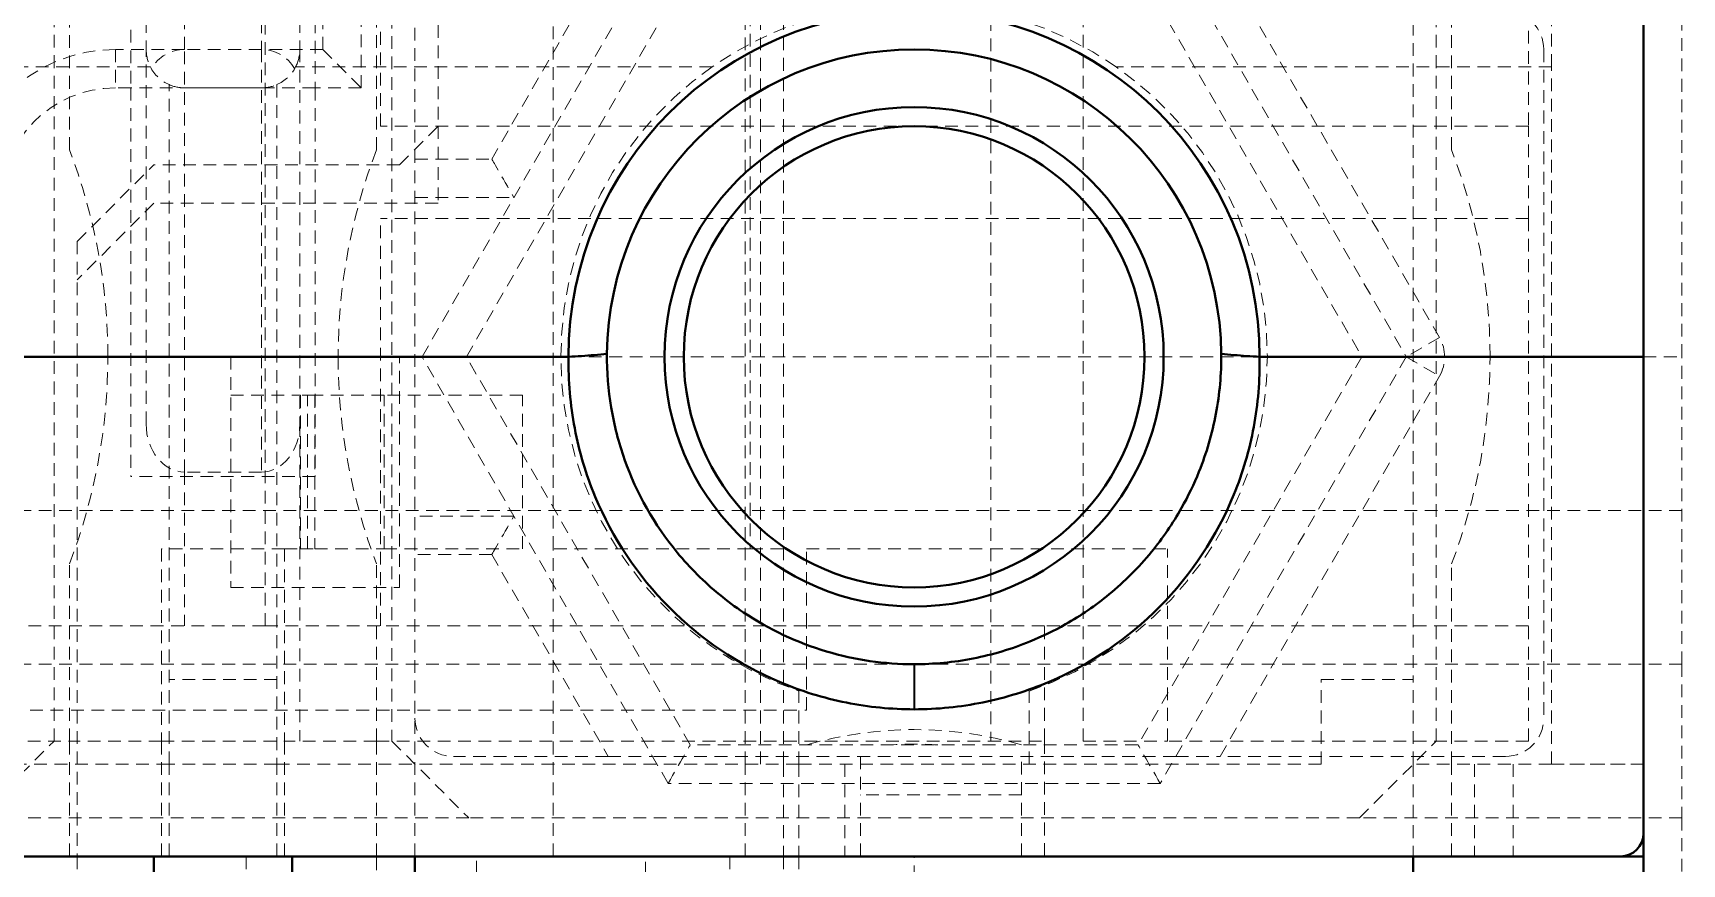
# Model space of a CAD drawing. Header units: inches. Extents: x 6934 to 18973, y 4254 to 7629.
# Drawn here: x 17122.8 to 17144.28, y 4822.85 to 4833.67 of the extents above; entities that cross this region are included whole.
import ezdxf

# ---------------------------------------------------------------- set-up
doc = ezdxf.new("R2010")
doc.units = ezdxf.units.IN
doc.header["$MEASUREMENT"] = 0
doc.linetypes.add('입력 정류부 ASSY$0$DASHED', pattern=[0.2067, 0.1654, -0.0413])
for name, color, linetype, lineweight, true_color in [('입력 정류부 ASSY$0$가려진 것(ISO)', 2, '입력 정류부 ASSY$0$DASHED', 18, 0xffff00), ('입력 정류부 ASSY$0$가려진 좁은 것(ISO)', 2, '입력 정류부 ASSY$0$DASHED', 18, 0xffff00), ('입력 정류부 ASSY$0$가시적인 것(ISO)', 3, 'Continuous', 40, 0x00ff00), ('입력 정류부 ASSY$0$가시적인 좁은 것(ISO)', 3, 'Continuous', 35, 0x00ff00)]:
    doc.layers.add(name, color=color, linetype=linetype, lineweight=lineweight, true_color=true_color)

# ---------------------------------------------------------------- blocks, each defined once
blk = doc.blocks.new('입력 정류부 ASSY')
at = {"layer": '입력 정류부 ASSY$0$가려진 것(ISO)'}
for p, q in [((472.504, 573.44), (472.504, 588.857)), ((478.504, 564.14), (478.504, 585.14)), ((473.254, 572.44), (473.254, 579.19)), ((488.204, 578.99), (488.204, 572.44)), ((469.004, 564.44), (469.004, 578.92)), ((473.404, 578.92), (473.404, 564.44)), ((487.004, 564.44), (487.004, 578.92)), ((490.204, 569.44), (490.204, 578.44)), ((470.004, 577.94), (470.004, 572.94)), ((474.004, 576.94), (474.004, 572.44)), ((470.204, 576.74), (470.204, 573.44)), ((472.204, 576.74), (472.204, 573.44)), ((488.504, 573.214), (488.504, 576.74)), ((473.704, 562.94), (473.704, 576.44)), ((486.704, 576.44), (486.704, 565.24)), ((471.754, 576.19), (471.754, 565.94)), ((469.204, 572.133), (469.204, 575.94)), ((472.404, 575.94), (472.404, 572.94)), ((473.204, 572.133), (473.204, 575.94)), ((481.204, 575.44), (481.204, 564.44)), ((476.509, 575.14), (474.704, 572.014)), ((487.046, 569.69), (483.899, 575.14)), ((475.504, 566.94), (475.504, 574.74)), ((474.373, 569.44), (477.289, 574.49)), ((483.12, 574.49), (486.036, 569.44)), ((487.204, 572.133), (487.204, 574.44)), ((482.404, 564.44), (482.404, 574.24)), ((470.704, 573.44), (469.804, 573.44)), ((470.204, 568.565), (470.204, 573.44)), ((471.704, 573.44), (470.704, 573.44)), ((472.504, 573.44), (471.704, 573.44)), ((472.204, 573.44), (472.204, 568.565)), ((472.504, 573.44), (473.004, 572.94)), ((488.404, 573.44), (488.404, 564.74)), ((470.258, 573.214), (464.834, 573.214)), ((477.574, 573.214), (472.15, 573.214)), ((488.504, 573.214), (482.834, 573.214)), ((488.504, 564.14), (488.504, 573.214)), ((470.504, 564.14), (470.504, 572.982)), ((471.904, 572.982), (471.904, 564.14)), ((472.404, 572.94), (470.004, 572.94)), ((470.004, 572.94), (470.004, 567.881)), ((471.704, 572.94), (470.704, 572.94)), ((472.404, 572.94), (472.404, 567.881)), ((488.204, 572.44), (473.254, 572.44)), ((473.504, 571.94), (474.004, 572.44)), ((474.004, 572.44), (474.004, 571.44)), ((488.204, 571.24), (488.204, 572.44)), ((469.304, 570.94), (470.304, 571.94)), ((473.504, 571.94), (470.304, 571.94)), ((473.704, 572.014), (474.704, 572.014)), ((470.304, 571.44), (469.304, 570.44)), ((474.004, 571.44), (470.304, 571.44)), ((488.204, 571.24), (473.254, 571.24)), ((473.254, 565.94), (473.254, 571.24)), ((488.204, 571.24), (488.204, 564.44)), ((469.304, 570.94), (469.304, 562.94)), ((471.304, 569.44), (471.304, 566.44)), ((473.504, 566.44), (473.504, 569.44)), ((477.289, 564.39), (474.373, 569.44)), ((475.704, 569.44), (484.704, 569.44)), ((486.036, 569.44), (483.12, 564.39)), ((489.704, 569.44), (490.204, 569.44)), ((490.204, 565.44), (490.204, 569.44)), ((484.188, 564.24), (487.046, 569.19)), ((471.304, 568.94), (472.215, 568.94)), ((472.401, 568.94), (472.215, 568.94)), ((472.304, 566.94), (472.304, 568.94)), ((473.304, 568.94), (472.401, 568.94)), ((475.104, 568.94), (473.304, 568.94)), ((473.304, 566.94), (473.304, 568.94)), ((475.104, 566.94), (475.104, 568.94)), ((472.204, 568.565), (472.204, 564.44)), ((472.404, 567.881), (470.004, 567.881)), ((471.704, 567.94), (470.704, 567.94)), ((470.704, 567.94), (470.704, 565.94)), ((490.204, 567.44), (110.204, 567.44)), ((470.404, 566.94), (470.404, 564.44)), ((472.004, 566.94), (470.404, 566.94)), ((472.004, 566.94), (472.215, 566.94)), ((472.004, 566.94), (472.004, 564.44)), ((472.215, 566.94), (472.401, 566.94)), ((472.401, 566.94), (473.304, 566.94)), ((473.304, 566.94), (475.104, 566.94)), ((475.504, 562.94), (475.504, 566.94)), ((478.07, 566.94), (475.504, 566.94)), ((478.07, 566.94), (478.504, 566.94)), ((478.804, 566.94), (483.504, 566.94)), ((478.804, 565.94), (478.804, 566.94)), ((483.504, 564.44), (483.504, 566.94)), ((469.204, 564.44), (469.204, 566.748)), ((473.204, 564.44), (473.204, 566.748)), ((474.704, 566.867), (473.704, 566.867)), ((474.704, 566.867), (476.221, 564.24)), ((487.204, 564.14), (487.204, 566.748)), ((471.304, 566.44), (473.504, 566.44)), ((471.754, 565.94), (452.654, 565.94)), ((471.754, 565.94), (473.254, 565.94)), ((478.804, 565.94), (473.254, 565.94)), ((481.904, 565.94), (478.804, 565.94)), ((478.804, 564.844), (478.804, 565.94)), ((481.904, 564.44), (481.904, 565.94)), ((488.204, 565.94), (481.904, 565.94)), ((490.204, 565.44), (110.204, 565.44)), ((490.204, 565.44), (490.204, 563.44)), ((471.904, 565.24), (470.504, 565.24)), ((485.504, 564.14), (485.504, 565.24)), ((485.504, 565.24), (486.704, 565.24)), ((486.704, 564.14), (486.704, 565.24)), ((478.704, 564.14), (478.704, 565.092)), ((481.704, 564.14), (481.704, 565.092)), ((445.604, 564.844), (478.804, 564.844)), ((466.804, 564.44), (469.204, 564.44)), ((468.004, 563.44), (469.004, 564.44)), ((470.404, 564.44), (469.204, 564.44)), ((469.204, 562.94), (469.204, 564.44)), ((470.404, 564.44), (472.004, 564.44)), ((470.404, 562.94), (470.404, 564.44)), ((473.204, 564.44), (472.004, 564.44)), ((472.004, 562.94), (472.004, 564.44)), ((473.204, 564.44), (481.904, 564.44)), ((473.204, 562.94), (473.204, 564.44)), ((473.404, 564.44), (474.404, 563.44)), ((483.12, 564.39), (477.289, 564.39)), ((481.904, 564.44), (481.904, 562.94)), ((482.404, 564.44), (483.504, 564.44)), ((488.204, 564.44), (483.504, 564.44)), ((486.004, 563.44), (487.004, 564.44)), ((476.221, 564.24), (474.204, 564.24)), ((476.221, 564.24), (476.798, 564.24)), ((483.611, 564.24), (476.798, 564.24)), ((479.504, 564.24), (479.504, 563.74)), ((481.604, 563.74), (481.604, 564.24)), ((483.611, 564.24), (484.188, 564.24)), ((487.904, 564.24), (484.188, 564.24)), ((470.504, 564.14), (463.704, 564.14)), ((471.904, 564.14), (470.504, 564.14)), ((470.504, 562.94), (470.504, 564.14)), ((478.704, 564.14), (471.904, 564.14)), ((471.904, 562.94), (471.904, 564.14)), ((478.004, 562.94), (478.004, 564.14)), ((478.504, 564.14), (478.504, 562.94)), ((478.704, 564.14), (478.704, 562.94)), ((478.704, 564.14), (481.704, 564.14)), ((479.304, 564.14), (479.304, 562.94)), ((485.504, 564.14), (481.704, 564.14)), ((488.504, 564.14), (486.704, 564.14)), ((486.704, 564.14), (486.704, 562.94)), ((487.204, 562.94), (487.204, 564.14)), ((487.504, 564.14), (487.504, 562.94)), ((488.004, 564.14), (488.004, 562.94)), ((489.704, 564.14), (488.504, 564.14)), ((488.504, 564.14), (489.704, 564.14)), ((479.504, 562.94), (479.504, 563.74)), ((481.604, 562.94), (481.604, 563.74)), ((486.004, 563.44), (474.404, 563.44)), ((490.204, 563.44), (490.204, 551.44)), ((469.304, 562.94), (469.304, 555.24)), ((471.504, 562.94), (471.504, 562.717)), ((473.204, 552.94), (473.204, 562.94)), ((474.504, 562.717), (474.504, 562.94)), ((476.704, 554.74), (476.704, 562.94)), ((477.804, 562.94), (477.804, 554.54)), ((478.504, 562.94), (478.504, 558.74)), ((478.704, 562.94), (478.704, 558.94)), ((480.204, 558.94), (480.204, 562.94))]:
    blk.add_line(p, q, dxfattribs=at)
for centre, radius, start, end in [((480.204, 569.44), 4.6, 55.1295, 124.8705), ((487.904, 573.44), 0.5, 0, 90), ((469.804, 571.44), 2, 90, 180), ((470.704, 573.44), 0.5, 180, 206.8655), ((470.704, 572.94), 0.5, 90, 150), ((471.704, 572.94), 0.5, 30, 90), ((471.704, 573.44), 0.5, 333.1345, 0), ((470.704, 573.44), 0.5, 206.8655, 246.4218), ((471.704, 573.44), 0.5, 293.5782, 333.1345), ((480.204, 569.44), 4.6, 124.8705, 250.9686), ((480.204, 569.44), 4.6, 289.0314, 55.1295), ((470.704, 573.44), 0.5, 246.4218, 270), ((471.704, 573.44), 0.5, 270, 293.5782), ((462.204, 569.44), 7.5, 0, 21.0395), ((480.204, 569.44), 7.5, 158.9605, 180), ((480.204, 569.44), 7.5, 0, 21.0395), ((486.613, 569.44), 0.5, 330, 30), ((462.204, 569.44), 7.5, 338.9605, 0), ((480.204, 569.44), 7.5, 180, 201.0395), ((480.204, 569.44), 7.5, 338.9605, 0), ((474.204, 564.74), 0.5, 180, 270), ((480.204, 559.59), 5, 73.7398, 106.2602), ((487.904, 564.74), 0.5, 270, 0), ((480.204, 559.59), 4.81, 86.3025, 93.6975)]:
    blk.add_arc(centre, radius, start, end, dxfattribs=at)
for centre, major_axis, ratio, start_param, end_param in [((474.993, 571.514), (0.289, -0.5), 0.000011, 3.14159, 4.712334), ((470.704, 568.565), (0, -0.625), 0.8, 4.712389, 6.283185), ((471.704, 568.565), (0, -0.625), 0.8, 0, 1.570796), ((474.993, 567.367), (0.289, 0.5), 0.000011, 3.14159, 4.712334), ((477, 563.89), (0.289, 0.5), 0.000011, 4.712444, 6.283186), ((483.409, 563.89), (0.289, -0.5), 0.000011, 1.570852, 3.141595)]:
    blk.add_ellipse(centre, major_axis=major_axis, ratio=ratio, start_param=start_param, end_param=end_param, dxfattribs=at)
at = {"layer": '입력 정류부 ASSY$0$가려진 좁은 것(ISO)'}
for p, q in [((473.004, 572.94), (473.004, 588.334)), ((478.004, 564.14), (478.004, 585.347)), ((478.07, 585.32), (478.07, 566.94)), ((478.204, 564.14), (478.204, 585.265)), ((470.704, 573.44), (470.704, 577.94)), ((471.704, 575.94), (471.704, 573.44)), ((473.796, 569.44), (477, 574.99)), ((483.409, 574.99), (486.613, 569.44)), ((469.804, 573.44), (469.804, 572.94)), ((470.704, 567.94), (470.704, 573.44)), ((471.704, 573.44), (471.704, 567.94)), ((470.004, 572.94), (469.804, 572.94)), ((473.004, 572.94), (472.404, 572.94)), ((473.704, 571.514), (474.993, 571.514)), ((487.046, 569.69), (486.613, 569.44)), ((477, 563.89), (473.796, 569.44)), ((486.613, 569.44), (483.409, 563.89)), ((486.613, 569.44), (487.046, 569.19)), ((472.215, 568.94), (472.215, 566.94)), ((472.401, 568.94), (472.401, 566.94)), ((474.993, 567.367), (473.704, 567.367)), ((483.409, 563.89), (477, 563.89)), ((481.604, 563.74), (479.504, 563.74)), ((474.404, 563.44), (468.004, 563.44)), ((490.204, 563.44), (486.004, 563.44))]:
    blk.add_line(p, q, dxfattribs=at)
blk.add_arc((469.804, 571.44), 1.5, 90, 180, dxfattribs=at)
at = {"layer": '입력 정류부 ASSY$0$가시적인 것(ISO)'}
for p, q in [((489.704, 577.94), (489.704, 569.44)), ((466.704, 569.44), (475.704, 569.44)), ((484.704, 569.44), (489.704, 569.44)), ((489.704, 563.24), (489.704, 569.44)), ((489.704, 562.94), (489.704, 563.24)), ((435.004, 562.94), (489.404, 562.94)), ((470.304, 562.94), (470.304, 560.94)), ((472.104, 562.94), (472.104, 560.94)), ((473.704, 514.94), (473.704, 562.94)), ((486.704, 562.94), (486.704, 525.94)), ((489.704, 562.94), (489.404, 562.94)), ((489.704, 562.94), (489.704, 554.94))]:
    blk.add_line(p, q, dxfattribs=at)
for radius in [3.25, 3]:
    blk.add_circle((480.204, 569.44), radius, dxfattribs=at)
for centre, radius, start, end in [((480.204, 569.44), 4.5, 0, 180), ((480.204, 569.44), 4, 0.5574, 179.4428), ((489.404, 563.24), 0.3, 270, 0)]:
    blk.add_arc(centre, radius, start, end, dxfattribs=at)
for points, knots in [([(475.705, 569.44), (475.699, 569.128), (475.726, 568.816), (475.842, 568.205), (475.932, 567.907), (476.276, 567.083), (476.602, 566.595), (477.423, 565.768), (477.911, 565.438), (478.732, 565.09), (479.024, 565), (479.612, 564.883), (479.909, 564.853), (480.204, 564.853)], [0.0000644, 0.0000644, 0.0000644, 0.0000644, 0.0951795, 0.0951795, 0.1899794, 0.1899794, 0.3672987, 0.3672987, 0.5442291, 0.5442291, 0.6366703, 0.6366703, 0.7264459, 0.7264459, 0.7264459, 0.7264459]), ([(475.705, 569.44), (475.761, 569.445), (475.873, 569.447), (476.04, 569.464), (476.15, 569.474), (476.204, 569.479)], [0.0000082, 0.0000082, 0.0000082, 0.0000082, 0.3333333, 0.6666667, 0.9999891, 0.9999891, 0.9999891, 0.9999891]), ([(476.204, 569.479), (476.202, 569.245), (476.22, 569.011), (476.298, 568.55), (476.356, 568.324), (476.59, 567.665), (476.821, 567.255), (477.202, 566.794), (477.289, 566.698), (477.565, 566.424), (477.766, 566.258), (478.315, 565.892), (478.68, 565.721), (479.434, 565.496), (479.818, 565.44), (480.204, 565.44)], [-0.63857, -0.63857, -0.63857, -0.63857, -0.5670702, -0.5670702, -0.4959389, -0.4959389, -0.3540667, -0.3540667, -0.3148214, -0.3148214, -0.2362678, -0.2362678, -0.1157937, -0.1157937, -0.0000154, -0.0000154, -0.0000154, -0.0000154]), ([(480.204, 565.44), (480.462, 565.44), (480.719, 565.465), (481.226, 565.564), (481.473, 565.638), (481.871, 565.8), (482.026, 565.875), (482.377, 566.074), (482.567, 566.204), (482.844, 566.433), (482.941, 566.52), (483.124, 566.703), (483.212, 566.8), (483.442, 567.08), (483.573, 567.272), (483.773, 567.626), (483.849, 567.783), (484.012, 568.189), (484.086, 568.441), (484.183, 568.956), (484.207, 569.217), (484.204, 569.479)], [-0.6388449, -0.6388449, -0.6388449, -0.6388449, -0.5615121, -0.5615121, -0.4839833, -0.4839833, -0.4321306, -0.4321306, -0.3626563, -0.3626563, -0.3233942, -0.3233942, -0.2839658, -0.2839658, -0.2134173, -0.2134173, -0.1601958, -0.1601958, -0.0800794, -0.0800794, -0.0000049, -0.0000049, -0.0000049, -0.0000049]), ([(480.204, 564.853), (480.506, 564.853), (480.806, 564.884), (481.397, 565.004), (481.685, 565.094), (482.502, 565.44), (482.99, 565.772), (483.817, 566.606), (484.145, 567.103), (484.485, 567.932), (484.572, 568.226), (484.684, 568.829), (484.709, 569.134), (484.703, 569.44)], [0.0000171, 0.0000171, 0.0000171, 0.0000171, 0.0905045, 0.0905045, 0.1813819, 0.1813819, 0.3586453, 0.3586453, 0.5384374, 0.5384374, 0.6319629, 0.6319629, 0.7250417, 0.7250417, 0.7250417, 0.7250417]), ([(484.204, 569.479), (484.259, 569.474), (484.369, 569.464), (484.536, 569.448), (484.647, 569.445), (484.704, 569.44)], [0.0000107, 0.0000107, 0.0000107, 0.0000107, 0.3333333, 0.6666667, 0.9999943, 0.9999943, 0.9999943, 0.9999943])]:
    blk.add_open_spline(points, degree=3, knots=knots, dxfattribs=at)
at = {"layer": '입력 정류부 ASSY$0$가시적인 좁은 것(ISO)'}
blk.add_line((480.204, 565.44), (480.204, 564.853), dxfattribs=at)

msp = doc.modelspace()

# ---------------------------------------------------------------- block references
msp.add_blockref('입력 정류부 ASSY', (16654.075, 4260.012))

doc.saveas('drawing.dxf')
